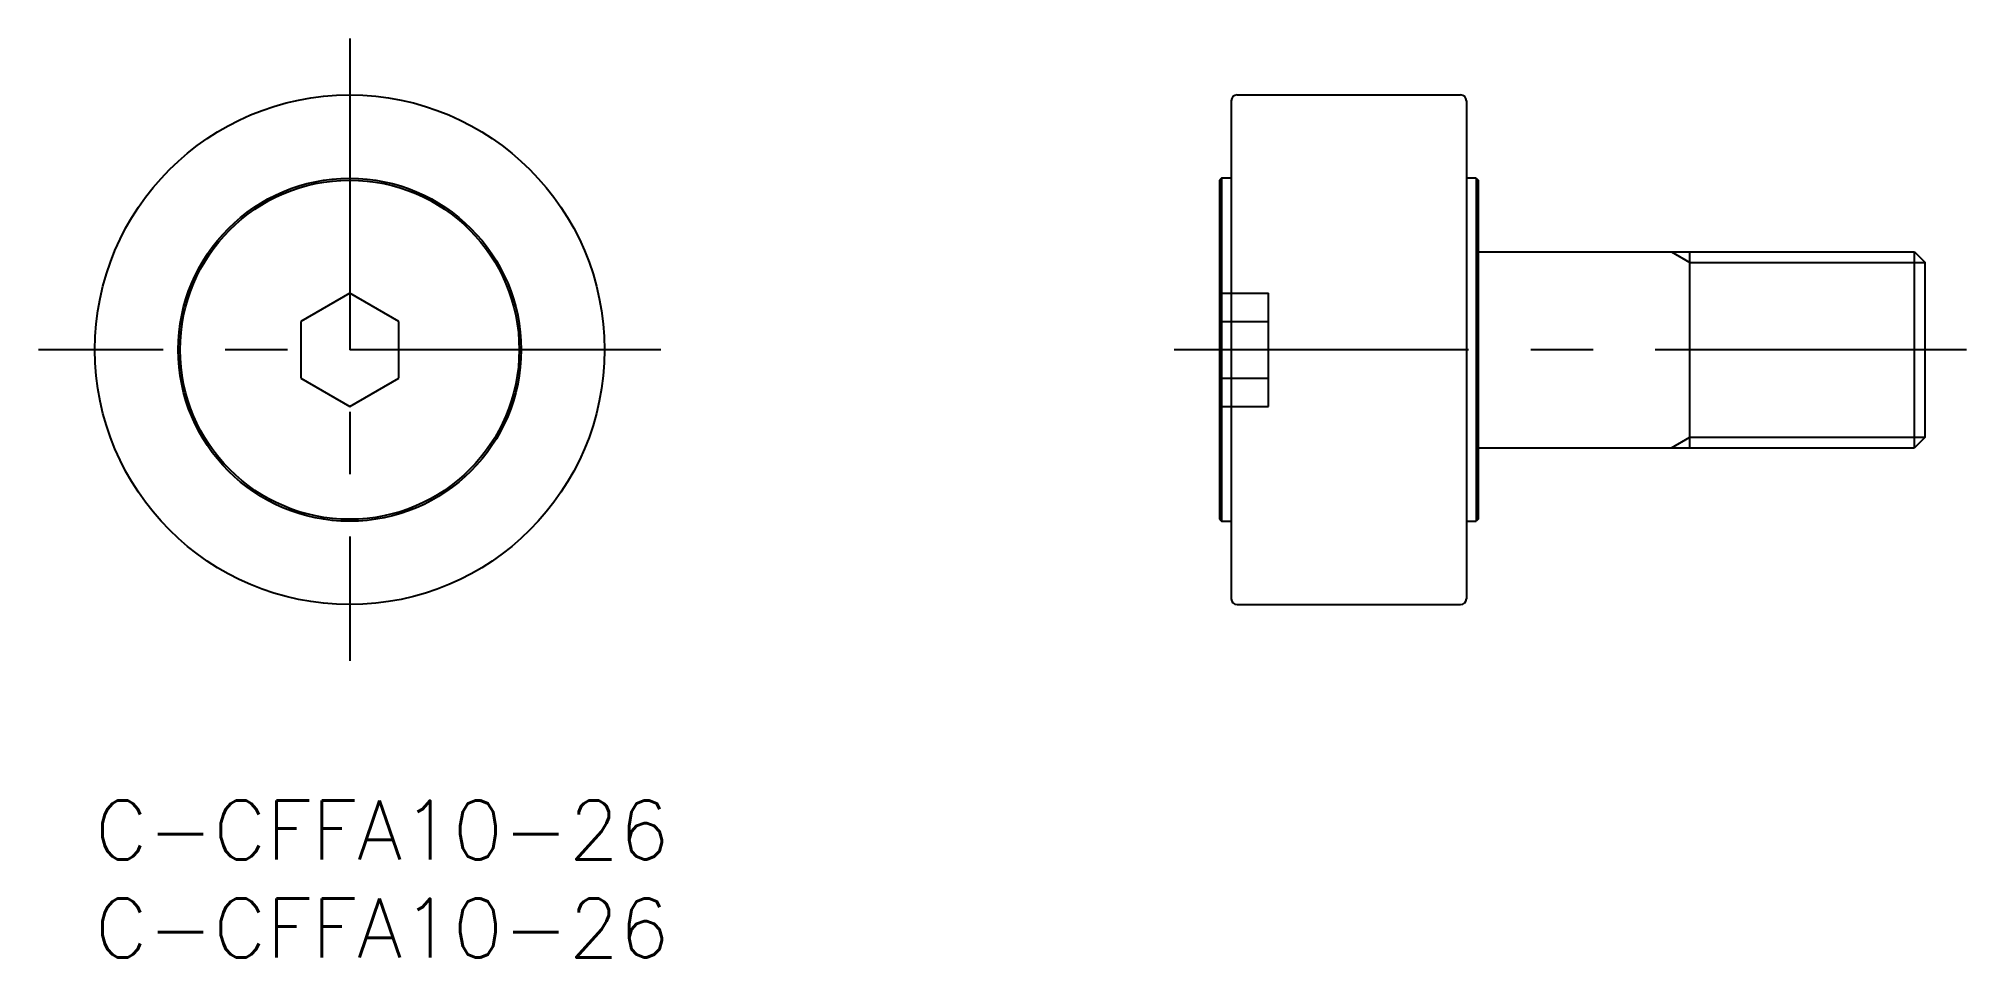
# Model space of a CAD drawing. Extents: x -2.9 to 95.5, y -8 to 38.9.
import ezdxf

# ---------------------------------------------------------------- set-up
doc = ezdxf.new("R2010")
doc.units = 0
doc.header["$LTSCALE"] = 0.5
doc.linetypes.add('CENTER', pattern=[50.8, 31.75, -6.35, 6.35, -6.35])
doc.linetypes.add('DASHED', pattern=[19.05, 12.7, -6.35])
for name, color, linetype in [('MSM_CENTER', 1, 'CENTER'), ('MSM_CONTINUOUS', 7, 'CONTINUOUS'), ('MSM_DASHED', 4, 'DASHED'), ('MSM_NARROW', 5, 'CONTINUOUS'), ('MSM_PART_NUMBER', 7, 'CONTINUOUS')]:
    doc.layers.add(name, color=color, linetype=linetype)
doc.styles.get("Standard").update_dxf_attribs({"font": 'txt.shx', "height": 3, "bigfont": 'bigfont.shx'})

# ---------------------------------------------------------------- blocks, each defined once
blk = doc.blocks.new('*U2')
at = {"layer": 'MSM_PART_NUMBER'}
blk.add_text('C-CFFA10-26', height=3, dxfattribs=at).set_placement((0, -3))
blk = doc.blocks.new('*U3')
at = {"layer": 'MSM_PART_NUMBER'}
blk.add_text('C-CFFA10-26', height=3, dxfattribs=at).set_placement((0, -8))

msp = doc.modelspace()

# ---------------------------------------------------------------- linework, layer by layer
at = {"layer": 'MSM_CENTER'}
for p, q in [((13, 38.875), (13, 7.125)), ((28.875, 23), (-2.875, 23)), ((95.495, 23), (55.073, 23))]:
    msp.add_line(p, q, dxfattribs=at)
at = {"layer": 'MSM_CONTINUOUS'}
for p, q in [((57.981, 35.7), (57.981, 10.3)), ((58.281, 36), (69.681, 36)), ((69.981, 35.7), (69.981, 10.3)), ((57.481, 31.75), (57.381, 31.65)), ((57.381, 31.65), (57.381, 14.35)), ((57.981, 31.75), (57.481, 31.75)), ((57.481, 31.75), (57.481, 14.25)), ((70.481, 31.75), (69.981, 31.75)), ((70.481, 31.75), (70.581, 31.65)), ((70.481, 31.75), (70.481, 14.25)), ((70.581, 31.65), (70.581, 14.35)), ((70.581, 28), (92.84, 28)), ((81.381, 18), (81.381, 28)), ((92.84, 18), (92.84, 28)), ((92.84, 28), (93.381, 27.458)), ((93.381, 18.541), (93.381, 27.458)), ((13, 25.887), (10.5, 24.443)), ((15.5, 24.443), (13, 25.887)), ((10.5, 24.443), (10.5, 21.557)), ((15.5, 21.557), (15.5, 24.443)), ((10.5, 21.557), (13, 20.113)), ((13, 20.113), (15.5, 21.557)), ((70.581, 18), (92.84, 18)), ((93.381, 18.541), (92.84, 18)), ((57.381, 14.35), (57.481, 14.25)), ((57.481, 14.25), (57.981, 14.25)), ((69.981, 14.25), (70.481, 14.25)), ((70.581, 14.35), (70.481, 14.25)), ((58.281, 10), (69.681, 10))]:
    msp.add_line(p, q, dxfattribs=at)
for radius in [13, 8.75, 8.65]:
    msp.add_circle((13, 23), radius, dxfattribs=at)
for centre, start, end in [((58.281, 35.7), 90, 180), ((69.681, 35.7), 0, 90), ((58.281, 10.3), 180, 270), ((69.681, 10.3), 270, 0)]:
    msp.add_arc(centre, 0.3, start, end, dxfattribs=at)
at = {"layer": 'MSM_DASHED'}
for p, q in [((57.381, 25.887), (59.881, 25.887)), ((59.881, 20.113), (59.881, 25.887)), ((57.381, 24.443), (59.881, 24.443)), ((57.381, 21.557), (59.881, 21.557)), ((57.381, 20.113), (59.881, 20.113))]:
    msp.add_line(p, q, dxfattribs=at)
at = {"layer": 'MSM_NARROW'}
for p, q in [((80.443, 28), (81.381, 27.458)), ((81.381, 27.458), (93.381, 27.458)), ((80.443, 18), (81.381, 18.541)), ((81.381, 18.541), (93.381, 18.541))]:
    msp.add_line(p, q, dxfattribs=at)

# ---------------------------------------------------------------- block references
at = {"layer": 'MSM_CONTINUOUS'}
for name in ['*U2', '*U3']:
    msp.add_blockref(name, (0, 0), dxfattribs=at)

doc.saveas('drawing.dxf')
